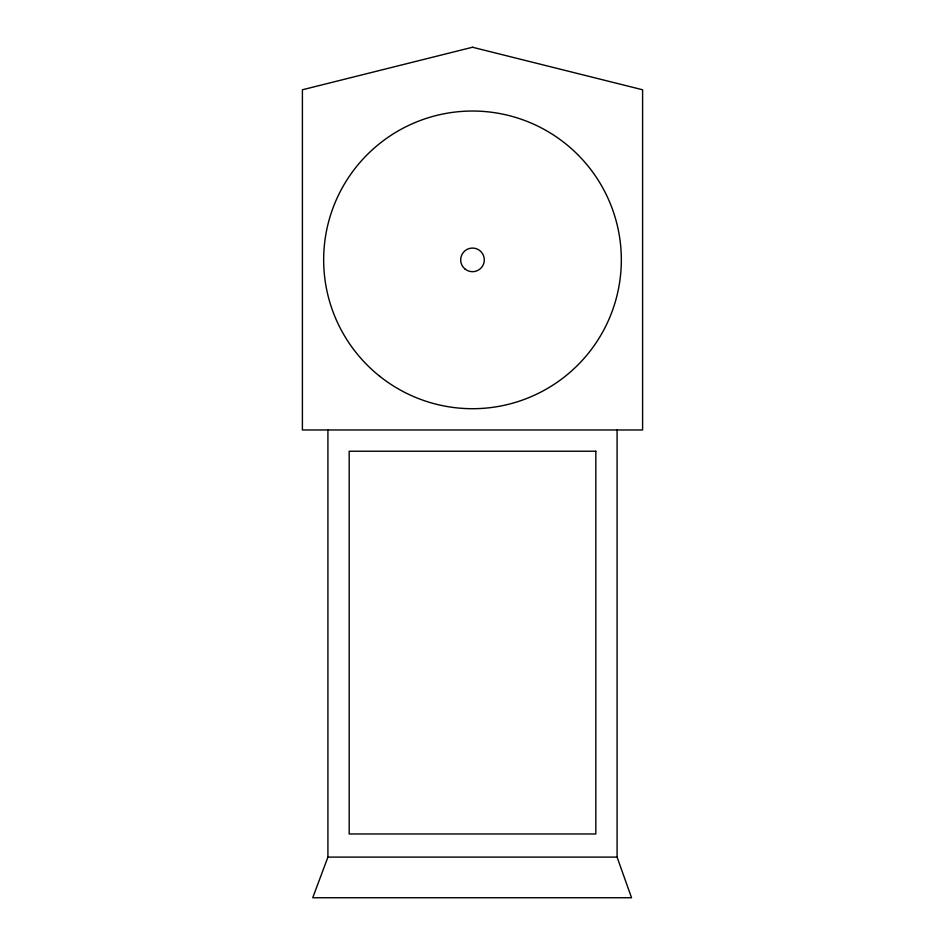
<?xml version="1.0" encoding="UTF-8"?>
<svg xmlns="http://www.w3.org/2000/svg" width="945" height="945" viewBox="0 0 945 945"><rect width="100%" height="100%" fill="white"/><g stroke="black" fill="none" stroke-linecap="round" stroke-linejoin="round"><path stroke-width="1.42" d="M327.915 429.975L327.915 857.103L312.736 897.75L631.543 897.75L617.085 857.103L617.085 429.975M327.915 857.103L617.085 857.103M472.5 47.25L302.4 89.775L302.4 429.975L642.6 429.975L642.6 89.775L472.5 47.25M595.822 451.237L349.178 451.237L349.178 833.962L595.822 833.962L595.822 451.237M379.583 376.145A148.837 148.837 0 0 0 619.648 282.201A148.837 148.837 0 0 0 418.257 121.267A148.837 148.837 0 0 0 379.583 376.145M464.68 268.734A11.812 11.812 0 0 0 484.076 262.214A11.812 11.812 0 0 0 468.744 248.677A11.812 11.812 0 0 0 464.68 268.734"/></g></svg>
